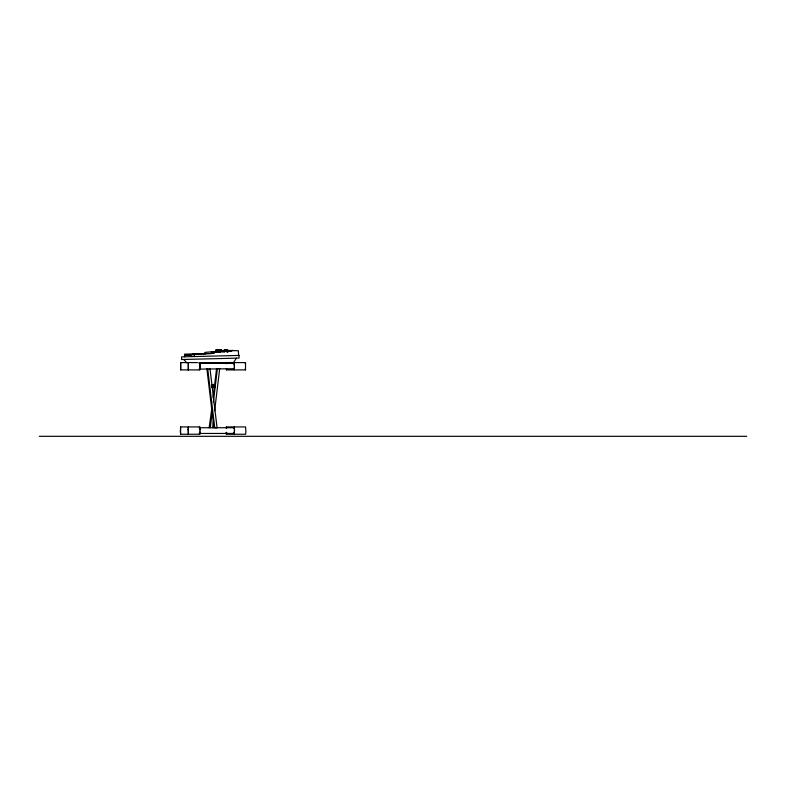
<?xml version="1.0" encoding="UTF-8"?>
<svg xmlns="http://www.w3.org/2000/svg" width="786" height="786" viewBox="0 0 786 786"><rect width="100%" height="100%" fill="white"/><g stroke="black" fill="none" stroke-linecap="round" stroke-linejoin="round"><path stroke-width="1.18" d="M199.988 365.303L199.703 369.901L180.672 369.901L180.672 362.592L187.5 362.592M199.998 366.247L199.958 368.074M234.415 367.2L234.13 362.592L233.923 363.663M234.483 431.534L234.483 429.637M214.981 386.24L214.942 386.761L214.971 385.69M234.385 368.074L234.356 366.993M199.968 432.015L199.772 434.245L180.613 434.245L180.328 431.534L180.613 426.926L199.772 426.926L199.939 428.557M199.978 433.174L200.027 428.753M212.259 387.007L212.191 387.518L212.122 387.007M212.466 387.007L212.534 387.518L212.603 387.007M226.633 433.174L226.682 432.418M234.346 368.83L234.336 367.681M234.405 432.015L234.199 434.245L234.041 432.614M234.405 433.174L234.454 428.753M212.358 385.828L212.564 387.134M199.497 363.663L199.703 362.592L199.929 365.51M199.87 368.28L199.644 369.017M199.565 427.997L199.772 426.926M226.28 363.663L226.486 362.592L226.692 363.663M226.692 368.83L226.486 369.901L226.28 368.83M226.221 427.997L226.427 426.926L245.586 426.926L245.871 431.534L245.586 434.245L226.427 434.245L226.172 432.418M226.584 432.614L226.427 434.245M234.297 368.28L234.13 369.901L233.923 368.83M233.992 427.997L234.199 426.926L234.366 428.557M245.311 363.663L245.517 362.592L245.517 369.901L226.486 369.901M211.798 408.504L209.135 427.839M213.094 397.628L216.572 368.634M210.314 427.79L212.485 409.663M213.35 402.412L217.408 368.575M212.613 427.79L213.33 421.748M214.637 410.872L219.697 368.575L217.064 368.575M214.637 387.213L214.637 384.914M199.89 433.066L199.615 432.614M234.248 368.732L199.182 369.115M226.535 433.066L226.26 432.614M180.672 369.901L180.672 362.592M188.326 362.592L188.326 369.901L188.326 362.592L197.433 362.592M199.644 363.486L199.909 364.822M180.613 434.245L180.613 426.926M234.071 363.486L234.356 365.51M236.439 358.151L233.53 362.513L198.848 362.778M203.81 353.661L205.264 352.354L224.039 350.752M222.458 351.833C221.819 350.792 223.637 351.538 222.124 351.362L222.31 351.833M224.118 351.784L223.764 351.322L225.248 351.568L224.383 351.715M228.353 350.841L227.734 350.87L228.421 350.841L228.048 351.293M224.265 350.939L223.872 351.313M228.137 351.568L226.908 351.676L227.832 351.47M227.822 351.597L227.891 351.568M225.602 349.77L224.835 349.809L224.953 351.116M227.272 349.731L226.496 349.77L226.623 351.067M224.747 351.136L224.511 349.868L225.14 350.428M225.906 349.829C231.87 349.682 221.318 350.998 225.651 350.418M227.341 350.369L226.732 350.438M222.114 351.362L225.012 350.92L224 351.352M224.246 351.784L224.138 350.939M227.576 351.597L226.908 351.529M228.087 351.568L227.989 350.831M224.383 350.517L224.236 349.878L225.739 349.731L225.926 351.047M224.315 349.878L227.4 349.691L227.596 351.008L226.938 351.077M225.975 350.477L227.744 350.33M221.858 351.391L225.611 350.988M222.065 351.155L228.667 350.821L226.574 350.772M226.653 351.558L228.598 351.371M226.673 351.715L228.726 351.371M227.704 350.87L228.431 350.841L227.802 350.959M219.805 351.273C218.42 351.224 215.384 352.442 216.494 350.025C216.808 350.192 222.143 351.892 219.815 351.411M216.7 350.035L218.027 349.966M220.326 349.976L216.995 350.202L219.825 349.966L220.08 351.46L223.607 351.018L223.705 351.794M216.661 351.568L221.78 351.322L221.613 349.888L220.159 349.947L220.414 351.44L220.011 350.016M221.564 351.519L222.242 351.037M220.414 351.43C219.039 351.303 214.568 352.118 216.582 350.183M216.229 350.035L221.092 349.917L221.338 351.362L220.954 349.908M218.528 350.084L216.661 350.212M219.392 350.192L221.544 349.898L216.071 350.222M221.092 350.084L219.579 350.202L221.053 350.075M217.358 349.947C213.654 352.521 222.467 351.823 220.797 349.917M220.365 351.43L216.641 351.47L216.563 350.006L216.995 351.45L216.17 351.489L216.081 350.045L218.93 349.888L216.071 350.045L218.626 349.898L217.693 349.976M217.643 351.371L218.164 351.342L217.506 349.937M216.543 350.035L218.164 349.937L218.488 351.362L216.818 351.47M219.766 351.45C219.048 347.461 220.335 354.574 218.822 349.898L216.258 350.212L218.675 349.908L218.921 351.48M220.109 351.45C220.011 351.981 219.864 349.406 218.007 350.084M221.377 351.332C223.332 349.436 213.458 350.428 218.567 349.898M221.22 351.371L221.75 351.322M217.191 351.46L217.142 349.966L217.683 351.401M217.928 349.927L217.742 351.44M220.65 349.917L219.716 350.025L221.102 349.937C218.734 350.723 221.583 349.053 220.738 351.411C220.011 348.67 221.878 350.202 221.721 351.332M217.555 350.497L218.547 350.438M220.689 350.084L219.825 350.192M219.648 350.507L220.502 350.458M218.488 349.908L218.695 351.362L216.975 351.43M218.704 351.332L218.341 349.917M216.671 351.794L221.004 351.195L219.972 351.224L220.473 352.246M216.887 351.814L231.241 350.703L216.867 351.784M217.663 351.735L211.218 351.971L224.658 351.273M221.171 349.908L219.235 350.192L221.495 350.075M218.164 350.094L221.318 349.908L219.147 350.192M217.074 350.949L217.545 350.949M220.542 350.929L219.304 350.988L220.247 350.929M219.579 350.969L220.512 350.939M219.373 351.46L220.375 351.401L220.041 349.947L218.695 350.094L221.456 349.898M221.691 351.676L220.994 351.735M219.235 350.202L221.416 350.084M216.72 351.804L233.255 350.458L226.928 350.625M216.798 351.617C212.033 351.568 220.689 352.953 219.225 350.035M216.897 350.969L217.555 350.929M221.554 351.106L222.389 351.037M217.152 351.401L216.926 349.976M222.074 351.214L228.834 351.067M219.874 349.957L219.903 351.46M219.962 351.411L220.945 351.391M217.732 350.104L218.361 350.075M219.009 351.686L228.647 350.664M217.329 351.794L218.302 351.715M225.012 350.92L222.595 351.44M225.169 350.861L227.635 351.145L226.889 351.165L226.761 349.77L226.682 351.087M230.937 350.929L231.477 350.89L229.915 350.576M220.109 351.666L220.719 351.204M230.072 350.969L231.241 350.703M225.474 349.741L225.444 350.438M225.936 349.731L226.044 350.477M227.066 349.701L227.321 351.018M227.4 349.691L227.39 351.028M226.172 349.829L226.417 351.096M217.948 351.46L218.704 351.45M214.136 351.784L214.696 351.774M199.683 353.651L200.253 353.631M214.254 353.395L184.543 354.142L184.543 356.805M194.81 354.781L185.417 355.017L191.391 355.017M196.51 353.729L210.943 353.612M192.491 353.828L205.981 353.739M233.314 362.592L245.517 362.592M199.182 363.387L234.13 363.387M211.729 384.914C216.494 382.438 215.944 389.748 212.014 387.213C212.122 384.04 211.631 387.911 213.144 387.056M199.123 427.722L234.199 427.722M199.123 433.45L234.199 433.45M39.3 436.318L746.7 436.318M183.816 359.477L186.724 362.768M245.517 369.901L245.311 368.83M199.703 369.901L199.497 368.83M226.427 426.926L226.633 427.997M199.772 434.245L199.516 432.418M212.426 385.72L212.76 387.213M209.99 368.634L217.083 427.839L214.784 427.839L207.691 368.634M206.856 368.575L213.949 427.79M226.958 349.741L227.164 351.057M226.122 349.809L226.24 350.468L238.355 350.743L238.62 355.439M225.67 349.741L225.729 351.067M225.287 349.78L225.494 351.096M225.101 349.809L225.228 351.106L225.022 349.79M223.578 351.804L223.44 351.018M217.81 351.421L217.702 349.937L216.71 349.996L216.936 351.46M213.006 387.213L212.868 385.661L212.81 387.213M212.446 385.828L212.554 387.213M230.239 350.969L227.802 351.087L228.225 350.674M228.087 351.087L221.976 351.509M223.175 351.43L223.755 350.92L222.89 351.44M234.405 427.997L234.405 429.156M233.943 432.418L233.992 433.174M199.978 427.997L199.998 429.844M194.447 353.897L194.447 356.549M214.136 385.887C214.165 388.343 214.362 384.325 214.136 385.887M188.109 429.637L188.394 434.245L188.394 426.926L188.109 429.637M228.274 351.568L227.714 351.607L228.323 351.588M239.042 355.429L181.576 356.873L181.576 359.526L239.042 358.082L239.042 355.429"/></g></svg>
